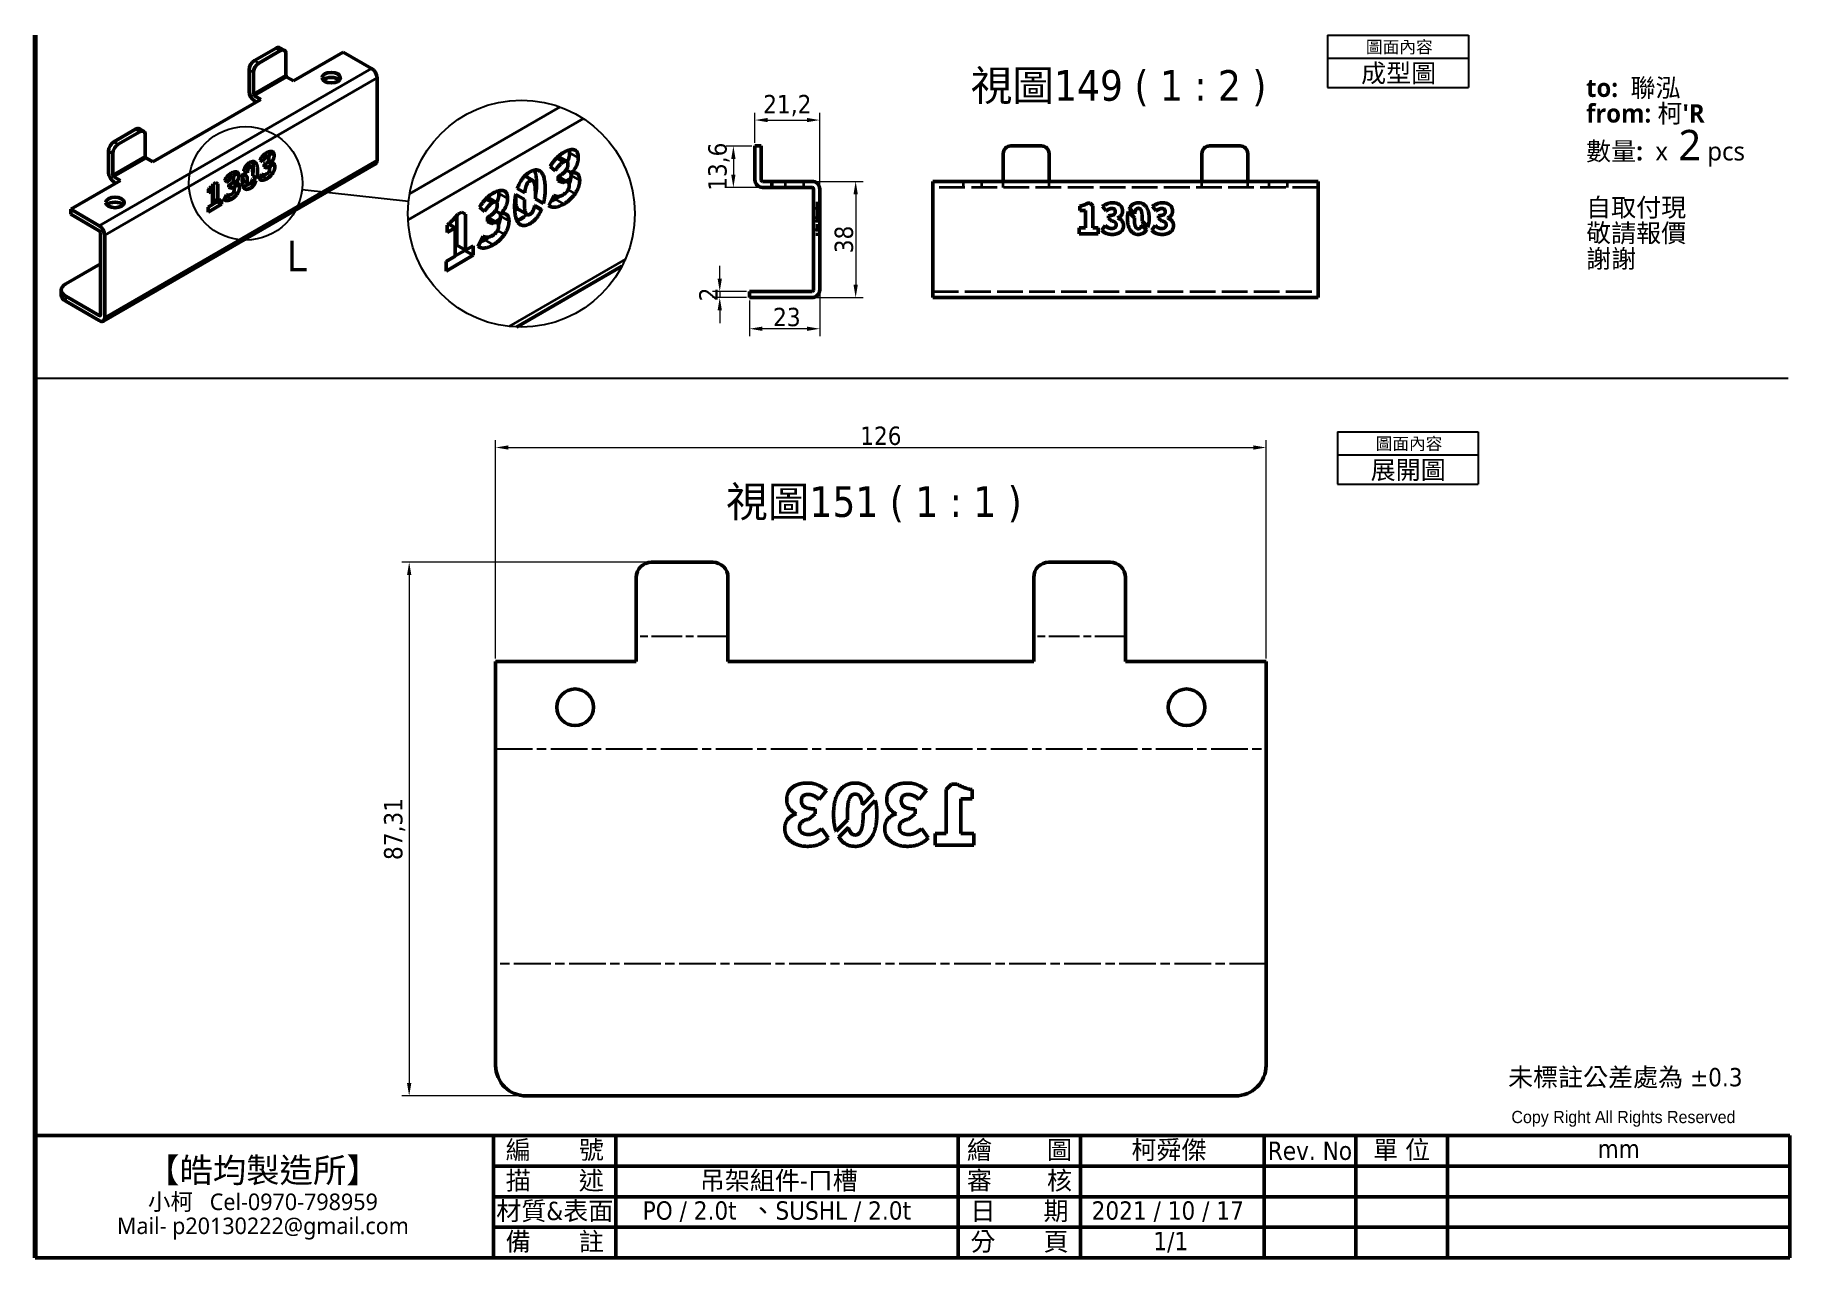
# Model space of a CAD drawing. Header units: millimetres. Extents: x 10 to 584, y 10 to 410.
import ezdxf
from ezdxf.enums import TextEntityAlignment as Align

# ---------------------------------------------------------------- set-up
doc = ezdxf.new("R2010")
doc.units = ezdxf.units.MM
doc.header["$LTSCALE"] = 2
doc.linetypes.add('CHAIN', pattern=[0.3543, 0.2362, -0.0295, 0.0591, -0.0295])
doc.linetypes.add('DASHED', pattern=[0.2068, 0.1655, -0.0413])
for name, color, linetype, lineweight in [('可見 (ISO)', 7, 'Continuous', 50), ('圖框 (ISO)', 7, 'Continuous', 70), ('折彎中心線 (ISO)', 7, 'CHAIN', 25), ('標註 (ISO)', 12, 'Continuous', 18), ('標題 (ISO)', 7, 'Continuous', 50), ('窄部可見 (ISO)', 7, 'Continuous', 35), ('符號 (ISO)', 7, 'Continuous', 25), ('草圖幾何圖形 (ISO)', 7, 'Continuous', 25), ('詳圖邊界 (ISO)', 7, 'Continuous', 25), ('隱藏 (ISO)', 7, 'DASHED', 35)]:
    doc.layers.add(name, color=color, linetype=linetype, lineweight=lineweight)
doc.styles.add('@2.0標示文字 (ISO)', font='tahoma_0.ttf')
doc.styles.add('@3.0標示文字 (ISO)', font='tahoma_0.ttf')
doc.styles.add('標示文字 (ISO)', font='tahoma_0.ttf')
doc.styles.add('註記文字 (ISO)', font='tahoma_0.ttf')
doc.dimstyles.new('預設 (ISO)', dxfattribs={"dimscale": 2, "dimtxt": 3, "dimasz": 2.1, "dimexe": 1.2, "dimexo": 0.5, "dimgap": 0.3, "dimtad": 1, "dimrnd": 1e-08, "dimtxsty": '@3.0標示文字 (ISO)', "dimcen": 0.09, "dimdle": 3, "dimclrd": 256, "dimclre": 256, "dimclrt": 256, "dimazin": 2, "dimtfac": 1, "dimtmove": 0, "dimatfit": 3, "dimfxl": 0, "dimtolj": 1, "dimtzin": 0, "dimlwd": -1, "dimlwe": -1, "dimarcsym": 0})

# ---------------------------------------------------------------- blocks, each defined once
blk = doc.blocks.new('圖框 預設圖框')
at = {"layer": '圖框 (ISO)', "flags": 128}
blk.add_lwpolyline([(5, 5), (5, 205)], dxfattribs=at)
blk = doc.blocks.new('標題欄框 KSJ-單位mm')
at = {"layer": '標題 (ISO)'}
for p, q in [((41.84, 139.37), (328.84, 139.37)), ((41.84, 130.09), (41.84, 139.37)), ((116.84, 139.37), (116.84, 119.37)), ((136.84, 139.37), (136.84, 119.37)), ((136.84, 139.37), (136.84, 119.37)), ((192.84, 139.37), (192.84, 119.37)), ((212.84, 139.37), (212.84, 119.37)), ((212.84, 139.37), (212.84, 119.37)), ((242.84, 139.37), (242.84, 119.37)), ((257.84, 139.37), (257.84, 119.37)), ((272.84, 139.37), (272.84, 119.37)), ((328.84, 133.09), (328.84, 139.37)), ((116.84, 134.37), (192.84, 134.37)), ((192.84, 134.37), (212.84, 134.37)), ((212.84, 134.37), (242.84, 134.37)), ((242.84, 134.37), (328.84, 134.37)), ((328.84, 133.09), (328.84, 119.37)), ((41.84, 119.37), (41.84, 130.09)), ((116.84, 129.37), (192.84, 129.37)), ((192.84, 129.37), (242.84, 129.37)), ((242.84, 129.37), (328.84, 129.37)), ((116.84, 124.37), (192.84, 124.37)), ((192.84, 124.37), (242.84, 124.37)), ((242.84, 124.37), (328.84, 124.37)), ((41.84, 119.37), (328.84, 119.37)), ((242.84, 119.37), (328.84, 119.37))]:
    blk.add_line(p, q, dxfattribs=at)
at = {"layer": '標題 (ISO)', "insert": (283.3, 143.41), "char_height": 2, "attachment_point": 1, "style": '註記文字 (ISO)'}
blk.add_mtext('\\f新細明體|b0|i0;\\H2.0000;Copy Right All Rights Reserved', dxfattribs=at)
at = {"layer": '標題 (ISO)', "char_height": 3, "attachment_point": 5, "style": '註記文字 (ISO)'}
for s, insert, width in [('編       號', (126.84, 136.87), 20), ('繪        圖        ', (202.84, 136.87), 20), ('Rev. No', (250.34, 136.87), 15), ('單 位 ', (265.34, 136.87), 15), ('mm', (300.84, 137.21), 56), ('描       述', (126.84, 131.87), 20), ('審        核', (202.84, 131.87), 20), ('材質&表面', (126.84, 126.87), 20), ('日       期', (202.84, 126.87), 20), ('備       註', (126.84, 121.87), 20), ('分       頁', (202.84, 121.87), 20)]:
    blk.add_mtext(s, dxfattribs=dict(at, insert=insert, width=width))
at = {"layer": '標題 (ISO)', "insert": (79.1, 129.03), "char_height": 3, "width": 74.2489, "attachment_point": 5, "line_spacing_factor": 0.871881, "style": '註記文字 (ISO)'}
blk.add_mtext('{\\fMicrosoft JhengHei|b1|i0|c136|p34;\\H1.33333x;【皓均製造所】\\P\\fMicrosoft JhengHei|b0|i0|c136|p34;\\H0.675x;小柯   \\fMicrosoft JhengHei|b0|i0|c0|p34;Cel-\\f@Microsoft JhengHei|b0|i0|c0|p34;0970-798959\\H1.40979x; \\H0.70932x;\\P\\fMicrosoft JhengHei|b0|i0|c0|p34;Mail- \\f@Microsoft JhengHei|b0|i0|c0|p34;p20130222@gmail.com\\H1.08693x; }', dxfattribs=at)
at = {"layer": '標題 (ISO)', "style": '註記文字 (ISO)'}
for tag, p in [('請輸入編號', (164.84, 136.87)), ('請輸入審核人員', (227.84, 131.87)), ('(變更序號)輸入1', (250.34, 131.87)), ('變更的日期1', (265.34, 131.87)), ('設計變更的內容1', (300.84, 131.87)), ('(變更序號)輸入2', (250.34, 126.87)), ('變更的日期2', (265.34, 126.87)), ('設計變更的內容2', (300.84, 126.87)), ('請輸入備註', (164.84, 121.87)), ('(變更序號)輸入3', (250.34, 121.87)), ('變更的日期3', (265.34, 121.87)), ('設計變更的內容3', (300.84, 121.87))]:
    blk.add_attdef(tag, text='', height=3, dxfattribs=at).set_placement(p, align=Align.MIDDLE_CENTER)
for tag, p in [('請輸入繪圖人員_001', (221.16, 135.53)), ('請輸入描述_001', (150.56, 130.53)), ('請輸入材質&表面處理_001', (141.21, 125.62)), ('請輸入日期_001', (214.64, 125.62)), ('請輸入分頁_001', (224.74, 120.62))]:
    blk.add_attdef(tag, p, '', height=3, dxfattribs=at)
blk = doc.blocks.new('表格1')
at = {"layer": '符號 (ISO)'}
for p, q in [((216.4, 205), (239.45, 205)), ((216.4, 205), (216.4, 201.22)), ((239.45, 205), (239.45, 201.22)), ((216.4, 201.22), (239.45, 201.22)), ((216.4, 201.22), (216.4, 196.44)), ((239.45, 201.22), (239.45, 196.44)), ((216.4, 196.44), (239.45, 196.44))]:
    blk.add_line(p, q, dxfattribs=at)
at = {"layer": '符號 (ISO)', "attachment_point": 7}
for s, insert, char_height, style in [('圖面內容', (222.66, 201.83), 2, '@2.0標示文字 (ISO)'), ('成型圖', (221.87, 196.92), 3, '@3.0標示文字 (ISO)')]:
    blk.add_mtext(s, dxfattribs=dict(at, insert=insert, char_height=char_height, style=style))
blk = doc.blocks.new('*D11')
at = {"layer": 'Defpoints', "color": 0}
for p in [(264.16, 362.15), (264.16, 324.15), (278.41, 324.15)]:
    blk.add_point(p, dxfattribs=at)
at = {"layer": '標註 (ISO)'}
for p, q in [((265.16, 362.15), (280.81, 362.15)), ((278.41, 357.95), (278.41, 328.35)), ((265.16, 324.15), (280.81, 324.15))]:
    blk.add_line(p, q, dxfattribs=at)
for points in [[(277.71, 357.95), (279.11, 357.95), (278.41, 362.15)], [(277.71, 328.35), (279.11, 328.35), (278.41, 324.15)]]:
    blk.add_solid(points, dxfattribs=at)
at = {"layer": '標註 (ISO)', "insert": (271.54, 343.15), "char_height": 6, "attachment_point": 2, "rotation": 90, "style": '@3.0標示文字 (ISO)'}
blk.add_mtext('\\A1;38', dxfattribs=at)
blk = doc.blocks.new('*D12')
at = {"layer": 'Defpoints', "color": 0}
for p in [(243.65, 324.15), (266.66, 326.65), (243.65, 313.94)]:
    blk.add_point(p, dxfattribs=at)
at = {"layer": '標註 (ISO)'}
for p, q in [((243.65, 323.15), (243.65, 311.54)), ((266.66, 325.65), (266.66, 311.54)), ((262.46, 313.94), (247.85, 313.94))]:
    blk.add_line(p, q, dxfattribs=at)
for points in [[(247.85, 314.64), (247.85, 313.24), (243.65, 313.94)], [(262.46, 314.64), (262.46, 313.24), (266.66, 313.94)]]:
    blk.add_solid(points, dxfattribs=at)
at = {"layer": '標註 (ISO)', "insert": (255.9, 320.79), "char_height": 6, "attachment_point": 2, "style": '@3.0標示文字 (ISO)'}
blk.add_mtext('\\A1;23', dxfattribs=at)
blk = doc.blocks.new('*D13')
at = {"layer": 'Defpoints', "color": 0}
for p in [(233.95, 324.15), (243.65, 326.15), (243.65, 324.15)]:
    blk.add_point(p, dxfattribs=at)
at = {"layer": '標註 (ISO)'}
for p, q in [((233.95, 330.35), (233.95, 334.55)), ((242.65, 326.15), (231.55, 326.15)), ((242.65, 324.15), (231.55, 324.15)), ((233.95, 326.15), (233.95, 324.15)), ((233.95, 319.95), (233.95, 315.75))]:
    blk.add_line(p, q, dxfattribs=at)
for points in [[(233.25, 330.35), (234.65, 330.35), (233.95, 326.15)], [(233.25, 319.95), (234.65, 319.95), (233.95, 324.15)]]:
    blk.add_solid(points, dxfattribs=at)
at = {"layer": '標註 (ISO)', "insert": (227.23, 325.15), "char_height": 6, "attachment_point": 2, "rotation": 90, "style": '@3.0標示文字 (ISO)'}
blk.add_mtext('\\A1;2', dxfattribs=at)
blk = doc.blocks.new('*D14')
at = {"layer": 'Defpoints', "color": 0}
for p in [(266.66, 382.21), (245.45, 373.72), (266.66, 359.65)]:
    blk.add_point(p, dxfattribs=at)
at = {"layer": '標註 (ISO)'}
for p, q in [((245.45, 374.72), (245.45, 384.61)), ((266.66, 360.65), (266.66, 384.61)), ((249.65, 382.21), (262.46, 382.21))]:
    blk.add_line(p, q, dxfattribs=at)
for points in [[(249.65, 382.91), (249.65, 381.51), (245.45, 382.21)], [(262.46, 382.91), (262.46, 381.51), (266.66, 382.21)]]:
    blk.add_solid(points, dxfattribs=at)
at = {"layer": '標註 (ISO)', "insert": (256.05, 390.43), "char_height": 6, "attachment_point": 2, "style": '@3.0標示文字 (ISO)'}
blk.add_mtext('\\A1;21,2', dxfattribs=at)
blk = doc.blocks.new('*D15')
at = {"layer": 'Defpoints', "color": 0}
for p in [(245.45, 373.72), (238.41, 360.15), (247.95, 360.15)]:
    blk.add_point(p, dxfattribs=at)
at = {"layer": '標註 (ISO)'}
for p, q in [((244.45, 373.72), (236.01, 373.72)), ((238.41, 369.52), (238.41, 364.35)), ((246.95, 360.15), (236.01, 360.15))]:
    blk.add_line(p, q, dxfattribs=at)
for points in [[(237.71, 369.52), (239.11, 369.52), (238.41, 373.72)], [(237.71, 364.35), (239.11, 364.35), (238.41, 360.15)]]:
    blk.add_solid(points, dxfattribs=at)
at = {"layer": '標註 (ISO)', "insert": (230.19, 366.94), "char_height": 6, "attachment_point": 2, "rotation": 90, "style": '@3.0標示文字 (ISO)'}
blk.add_mtext('\\A1;13,6', dxfattribs=at)
blk = doc.blocks.new('*D16')
at = {"layer": 'Defpoints', "color": 0}
for p in [(412.65, 275.09), (160.65, 205.11), (412.65, 205.11)]:
    blk.add_point(p, dxfattribs=at)
at = {"layer": '標註 (ISO)'}
for p, q in [((160.65, 206.11), (160.65, 277.49)), ((412.65, 206.11), (412.65, 277.49)), ((164.85, 275.09), (408.45, 275.09))]:
    blk.add_line(p, q, dxfattribs=at)
for points in [[(164.85, 275.79), (164.85, 274.39), (160.65, 275.09)], [(408.45, 275.79), (408.45, 274.39), (412.65, 275.09)]]:
    blk.add_solid(points, dxfattribs=at)
at = {"layer": '標註 (ISO)', "insert": (286.65, 281.94), "char_height": 6, "attachment_point": 2, "style": '@3.0標示文字 (ISO)'}
blk.add_mtext('\\A1;126', dxfattribs=at)
blk = doc.blocks.new('*D17')
at = {"layer": 'Defpoints', "color": 0}
for p in [(211.65, 237.59), (132.36, 62.98), (170.65, 62.98)]:
    blk.add_point(p, dxfattribs=at)
at = {"layer": '標註 (ISO)'}
for p, q in [((210.65, 237.59), (129.96, 237.59)), ((132.36, 233.39), (132.36, 67.18)), ((169.65, 62.98), (129.96, 62.98))]:
    blk.add_line(p, q, dxfattribs=at)
for points in [[(131.66, 233.39), (133.06, 233.39), (132.36, 237.59)], [(131.66, 67.18), (133.06, 67.18), (132.36, 62.98)]]:
    blk.add_solid(points, dxfattribs=at)
at = {"layer": '標註 (ISO)', "insert": (124.14, 150.28), "char_height": 6, "attachment_point": 2, "rotation": 90, "style": '@3.0標示文字 (ISO)'}
blk.add_mtext('\\A1;87,31', dxfattribs=at)
blk = doc.blocks.new('表格2')
at = {"layer": '符號 (ISO)'}
for p, q in [((218, 140.11), (241.04, 140.11)), ((218, 140.11), (218, 136.34)), ((241.04, 140.11), (241.04, 136.34)), ((218, 136.34), (241.04, 136.34)), ((218, 136.34), (218, 131.56)), ((241.04, 136.34), (241.04, 131.56)), ((218, 131.56), (241.04, 131.56))]:
    blk.add_line(p, q, dxfattribs=at)
at = {"layer": '符號 (ISO)', "attachment_point": 7}
for s, insert, char_height, style in [('圖面內容', (224.25, 136.95), 2, '@2.0標示文字 (ISO)'), ('展開圖', (223.43, 132.06), 3, '@3.0標示文字 (ISO)')]:
    blk.add_mtext(s, dxfattribs=dict(at, insert=insert, char_height=char_height, style=style))
blk = doc.blocks.new('2dDetail0')
at = {"layer": '詳圖邊界 (ISO)'}
blk.add_circle((39.44, 180.75), 9.28, dxfattribs=at)
at = {"layer": '詳圖邊界 (ISO)', "insert": (46.14, 166.35), "char_height": 5, "attachment_point": 7, "style": '標示文字 (ISO)'}
blk.add_mtext('L', dxfattribs=at)
blk = doc.blocks.new('2dTransSymbol1')
at = {"layer": '詳圖邊界 (ISO)'}
blk.add_line((48.67, 179.73), (66.08, 177.82), dxfattribs=at)
blk.add_circle((84.53, 175.8), 18.56, dxfattribs=at)

msp = doc.modelspace()

# ---------------------------------------------------------------- linework, layer by layer
at = {"layer": '可見 (ISO)'}
for p, q in [((88.825, 405.735), (81.754, 401.653)), ((90.239, 404.919), (83.168, 400.836)), ((90.075, 405.859), (91.489, 405.043)), ((92.007, 396.898), (92.007, 403.898)), ((110.745, 404.451), (94.481, 395.061)), ((120.089, 399.056), (110.745, 404.451)), ((79.986, 398.591), (79.986, 391.591)), ((81.4, 397.775), (81.4, 390.775)), ((94.481, 395.061), (92.36, 396.286)), ((121.857, 369.05), (121.857, 395.994)), ((83.875, 388.938), (48.52, 368.525)), ((81.754, 390.162), (83.875, 388.938)), ((81.754, 388.529), (82.461, 388.121)), ((42.863, 379.199), (35.792, 375.117)), ((44.113, 379.323), (45.527, 378.507)), ((44.277, 378.383), (37.206, 374.3)), ((46.045, 370.362), (46.045, 377.362)), ((245.447, 371.225), (245.447, 373.725)), ((245.447, 373.725), (247.447, 373.725)), ((247.447, 371.225), (247.447, 373.725)), ((339.168, 373.725), (329.168, 373.725)), ((404.168, 373.725), (394.168, 373.725)), ((32.244, 316.466), (121.339, 367.905)), ((34.024, 372.055), (34.024, 365.055)), ((35.438, 371.238), (35.438, 364.239)), ((48.52, 368.525), (46.398, 369.75)), ((79.432, 367.653), (80.75, 366.891)), ((84.435, 368.516), (83.579, 369.214)), ((84.918, 366.878), (84.918, 367.543)), ((84.92, 370.855), (86.319, 370.047)), ((85.09, 367.476), (86.504, 366.66)), ((86.215, 368.627), (87.066, 368.136)), ((181.138, 370.329), (183.935, 368.714)), ((245.447, 371.225), (245.447, 362.652)), ((247.447, 371.225), (247.447, 362.652)), ((326.668, 371.225), (326.668, 362.652)), ((341.668, 362.652), (341.668, 371.225)), ((391.668, 371.225), (391.668, 362.652)), ((406.668, 362.652), (406.668, 371.225)), ((37.913, 362.401), (21.649, 353.012)), ((35.792, 363.626), (37.913, 362.401)), ((35.792, 361.993), (36.499, 361.585)), ((68.514, 361.385), (69.136, 361.744)), ((69.136, 361.744), (69.754, 361.388)), ((72.877, 361.843), (72.021, 362.541)), ((73.362, 364.181), (74.76, 363.374)), ((74.657, 361.954), (75.507, 361.463)), ((77.796, 361.994), (78.279, 362.273)), ((77.95, 364.615), (79.371, 363.795)), ((79.433, 364.914), (78.219, 365.615)), ((78.416, 362.151), (79.83, 361.334)), ((81.059, 362.82), (82.171, 362.178)), ((82.494, 363.146), (81.173, 363.909)), ((83.393, 362.798), (84.171, 364.47)), ((84.918, 367.004), (85.691, 366.557)), ((85.691, 366.557), (84.918, 366.878)), ((86.19, 366.841), (86.972, 367.292)), ((170.161, 363.925), (172.798, 362.402)), ((180.168, 365.652), (178.456, 367.048)), ((181.133, 362.375), (181.133, 363.705)), ((181.133, 362.627), (182.679, 361.734)), ((182.679, 361.734), (181.133, 362.375)), ((181.477, 363.572), (184.305, 361.939)), ((183.678, 362.301), (185.242, 363.204)), ((183.728, 365.873), (185.429, 364.891)), ((247.947, 362.152), (250.947, 362.152)), ((250.947, 362.152), (264.161, 362.152)), ((250.947, 360.152), (250.947, 362.152)), ((303.668, 362.152), (429.668, 362.152)), ((303.668, 359.652), (303.668, 362.152)), ((326.668, 362.652), (326.668, 362.152)), ((341.668, 362.152), (341.668, 362.652)), ((391.668, 362.652), (391.668, 362.152)), ((406.668, 362.152), (406.668, 362.652)), ((429.668, 362.152), (429.668, 359.652)), ((66.766, 358.422), (66.766, 359.626)), ((68.068, 359.174), (66.766, 358.422)), ((66.981, 359.802), (68.068, 359.174)), ((68.068, 354.538), (68.068, 359.174)), ((68.068, 356.378), (68.34, 356.535)), ((68.34, 356.328), (68.34, 361.163)), ((68.34, 356.328), (69.754, 355.511)), ((69.754, 361.388), (69.754, 355.511)), ((69.754, 355.511), (71.025, 356.245)), ((71.025, 356.245), (71.025, 354.669)), ((71.834, 356.125), (72.612, 357.796)), ((73.359, 360.205), (73.359, 360.87)), ((73.359, 360.33), (74.132, 359.884)), ((74.132, 359.884), (73.359, 360.205)), ((73.531, 360.803), (74.945, 359.986)), ((74.632, 360.168), (75.414, 360.619)), ((158.021, 356.982), (160.818, 355.367)), ((167.197, 357.85), (170.039, 356.209)), ((170.163, 358.447), (167.735, 359.849)), ((176.285, 354.912), (173.644, 356.437)), ((178.083, 354.216), (179.639, 357.559)), ((247.947, 360.152), (250.947, 360.152)), ((250.947, 360.152), (264.161, 360.152)), ((264.661, 359.652), (264.661, 326.652)), ((266.661, 359.652), (266.661, 326.652)), ((303.668, 359.652), (303.668, 326.652)), ((429.668, 326.652), (429.668, 359.652)), ((21.649, 353.012), (30.994, 347.617)), ((21.649, 351.379), (21.649, 353.012)), ((21.649, 351.379), (30.994, 345.984)), ((71.025, 354.669), (66.568, 352.097)), ((66.568, 353.672), (68.068, 354.538)), ((66.568, 352.097), (66.568, 353.672)), ((68.068, 354.595), (69.611, 355.486)), ((69.611, 355.486), (69.611, 355.594)), ((69.611, 355.486), (71.025, 354.669)), ((147.977, 341.274), (147.977, 350.946)), ((148.325, 351.389), (149.57, 352.108)), ((149.57, 352.108), (150.805, 351.395)), ((150.805, 351.395), (150.805, 339.641)), ((157.051, 352.305), (155.339, 353.701)), ((158.016, 349.028), (158.016, 350.358)), ((158.36, 350.225), (161.188, 348.592)), ((160.611, 352.526), (162.312, 351.544)), ((166.889, 352.608), (167.856, 353.166)), ((168.129, 352.92), (170.958, 351.287)), ((173.416, 354.259), (175.64, 352.976)), ((351.757, 352.591), (351.757, 354.066)), ((353.599, 352.591), (351.757, 352.591)), ((353.599, 346.913), (353.599, 352.591)), ((354.23, 354.983), (355.11, 354.983)), ((355.11, 354.983), (355.983, 354.11)), ((355.983, 354.11), (355.983, 346.913)), ((360.4, 352.459), (359.189, 353.919)), ((361.082, 350.112), (361.082, 350.926)), ((367.574, 352.268), (369.584, 350.258)), ((369.672, 351.584), (367.954, 353.302)), ((376.746, 352.459), (375.536, 353.919)), ((377.429, 350.112), (377.429, 350.926)), ((31.347, 345.372), (31.347, 318.427)), ((32.761, 344.555), (32.761, 317.611)), ((144.829, 345.464), (144.829, 347.872)), ((147.433, 346.968), (144.829, 345.464)), ((145.26, 348.222), (147.433, 346.968)), ((147.433, 337.695), (147.433, 346.968)), ((158.016, 349.28), (159.562, 348.387)), ((159.562, 348.387), (158.016, 349.028)), ((160.561, 348.954), (162.125, 349.857)), ((351.479, 344.983), (351.479, 346.913)), ((351.479, 346.913), (353.599, 346.913)), ((357.781, 344.983), (351.479, 344.983)), ((355.983, 346.913), (357.781, 346.913)), ((357.781, 346.913), (357.781, 344.983)), ((358.925, 346.194), (360.026, 347.69)), ((362.176, 349.172), (361.082, 350.112)), ((371.972, 347.87), (373.544, 346.298)), ((374.001, 347.255), (372.133, 349.123)), ((375.272, 346.194), (376.372, 347.69)), ((378.522, 349.172), (377.429, 350.112)), ((147.433, 341.375), (147.977, 341.689)), ((147.433, 337.81), (150.519, 339.591)), ((147.977, 341.274), (150.805, 339.641)), ((150.519, 339.591), (150.519, 339.807)), ((150.519, 339.591), (153.347, 337.958)), ((150.805, 339.641), (153.347, 341.109)), ((153.347, 341.109), (153.347, 337.958)), ((154.966, 340.869), (156.522, 344.212)), ((20.023, 328.639), (31.347, 335.177)), ((153.347, 337.958), (144.434, 332.812)), ((144.434, 335.963), (147.433, 337.695)), ((144.434, 332.812), (144.434, 335.963)), ((167.502, 314.505), (201.973, 334.406)), ((18.559, 326.598), (18.559, 324.965)), ((30.994, 318.223), (20.023, 324.557)), ((30.994, 316.59), (20.023, 322.924)), ((243.647, 326.152), (248.647, 326.152)), ((243.647, 326.152), (243.647, 324.152)), ((248.647, 324.152), (243.647, 324.152)), ((264.161, 326.152), (248.647, 326.152)), ((264.161, 324.152), (248.647, 324.152)), ((303.668, 324.152), (303.668, 326.652)), ((429.668, 324.152), (303.668, 324.152)), ((429.668, 326.652), (429.668, 324.152)), ((211.649, 237.59), (231.649, 237.59)), ((341.649, 237.59), (361.649, 237.59)), ((206.649, 205.108), (206.649, 232.59)), ((236.649, 232.59), (236.649, 205.108)), ((336.649, 205.108), (336.649, 232.59)), ((366.649, 232.59), (366.649, 205.108)), ((160.649, 72.979), (160.649, 205.108)), ((160.649, 205.108), (206.649, 205.108)), ((236.649, 205.108), (336.649, 205.108)), ((366.649, 205.108), (412.649, 205.108)), ((412.649, 205.108), (412.649, 72.979)), ((268.914, 162.879), (266.493, 159.958)), ((284.077, 161.643), (280.642, 158.209)), ((301.607, 162.879), (299.186, 159.958)), ((308.019, 163.26), (309.765, 165.006)), ((308.019, 148.865), (308.019, 163.26)), ((309.765, 165.006), (311.526, 165.006)), ((316.471, 163.172), (316.471, 160.223)), ((265.128, 155.263), (262.942, 153.385)), ((265.128, 156.892), (265.128, 155.263)), ((280.818, 155.556), (284.838, 159.576)), ((297.821, 155.263), (295.635, 153.385)), ((297.821, 156.892), (297.821, 155.263)), ((316.471, 160.223), (312.788, 160.223)), ((312.788, 160.223), (312.788, 148.865)), ((267.241, 150.421), (269.442, 147.427)), ((275.72, 153.286), (271.984, 149.551)), ((272.898, 147.636), (276.042, 150.78)), ((299.934, 150.421), (302.135, 147.427)), ((304.424, 145.006), (304.424, 148.865)), ((304.424, 148.865), (308.019, 148.865)), ((317.029, 145.006), (304.424, 145.006)), ((312.788, 148.865), (317.029, 148.865)), ((317.029, 148.865), (317.029, 145.006)), ((402.649, 62.979), (170.649, 62.979))]:
    msp.add_line(p, q, dxfattribs=at)
for centre in [(186.649, 190.108), (386.649, 190.108)]:
    msp.add_circle(centre, 6, dxfattribs=at)
for centre, radius, start, end in [((329.168, 371.225), 2.5, 90, 180), ((339.168, 371.225), 2.5, 0, 90), ((394.168, 371.225), 2.5, 90, 180), ((404.168, 371.225), 2.5, 0, 90), ((247.947, 362.652), 2.5, 180, 270), ((247.947, 362.652), 0.5, 180, 270), ((264.161, 359.652), 2.5, 0, 90), ((264.161, 359.652), 0.5, 0, 90), ((264.161, 326.652), 0.5, 270, 0), ((264.161, 326.652), 2.5, 270, 0), ((211.649, 232.59), 5, 90, 180), ((231.649, 232.59), 5, 0, 90), ((341.649, 232.59), 5, 90, 180), ((361.649, 232.59), 5, 0, 90), ((170.649, 72.979), 10, 180, 270), ((402.649, 72.979), 10, 270, 0)]:
    msp.add_arc(centre, radius, start, end, dxfattribs=at)
for centre, major_axis, start_param, end_param in [((88.825, 403.694), (1.25, 2.165), 0, 0.7853982), ((90.239, 402.878), (1.25, 2.165), 5.4977871, 7.0685835), ((81.754, 399.612), (-1.25, -2.165), 3.9269908, 5.4977871), ((83.168, 398.795), (-1.25, -2.165), 3.9269908, 5.4977871), ((92.36, 396.694), (-0.25, 0.433), 0.7853982, 2.3561945), ((106.856, 394.449), (3, 0), 0.4908827, 2.65071), ((120.089, 397.015), (-1.25, 2.165), 3.9269908, 5.4977871), ((81.754, 390.571), (1.25, -2.165), 3.9269908, 5.4977871), ((81.754, 390.571), (0.25, -0.433), 3.9269908, 5.4977871), ((42.863, 377.158), (1.25, 2.165), 0, 0.7853982), ((44.277, 376.341), (1.25, 2.165), 5.4977871, 7.0685835), ((35.792, 373.075), (-1.25, -2.165), 3.9269908, 5.4977871), ((37.206, 372.259), (-1.25, -2.165), 3.9269908, 5.4977871), ((46.398, 370.158), (-0.25, 0.433), 0.7853982, 2.3561945), ((120.089, 370.071), (1.25, -2.165), 0, 0.7853982), ((35.792, 364.034), (1.25, -2.165), 3.9269908, 5.4977871), ((35.792, 364.034), (0.25, -0.433), 3.9269908, 5.4977871), ((36.145, 353.624), (3, 0), 0.4908827, 2.65071), ((30.994, 345.576), (1.25, -2.165), 0.7853982, 2.3561945), ((30.994, 345.576), (0.25, -0.433), 0.7853982, 2.3561945), ((23.559, 326.598), (-5, 0), 5.4977871, 7.0685835), ((23.559, 324.965), (-5, 0), 0, 0.7853982), ((30.994, 318.631), (0.25, -0.433), 5.4977871, 7.0685835), ((30.994, 318.631), (1.25, -2.165), 5.4977871, 7.0685835)]:
    msp.add_ellipse(centre, major_axis=major_axis, ratio=0.5773503, start_param=start_param, end_param=end_param, dxfattribs=at)
for centre in [(106.856, 396.082), (36.145, 355.257)]:
    msp.add_ellipse(centre, major_axis=(-3, 0), ratio=0.5773503, dxfattribs=at)
for points, knots in [([(78.219, 365.615), (78.324, 365.916), (79.133, 367.654), (81.426, 368.978), (82.775, 367.612), (82.775, 364.24), (82.494, 363.146)], [3.8086211, 3.8086211, 3.8086211, 4, 5, 6, 7, 7.6458783, 7.6458783, 7.6458783]), ([(81.183, 364.418), (81.361, 365.326), (81.361, 367.846), (81.016, 368.612)], [-7.5144109, -7.5144109, -7.5144109, -7, -6.2843022, -6.2843022, -6.2843022]), ([(84.918, 367.531), (84.924, 367.531), (85.021, 367.516), (85.09, 367.476)], [-1.01647554, -1.01647554, -1.01647554, -1, -0.76106195, -0.76106195, -0.76106195]), ([(82.101, 362.017), (81.426, 360.519), (79.133, 359.195), (77.774, 360.627), (77.774, 363.725), (77.95, 364.615)], [0, 0, 0, 1, 2, 3, 3.5080175, 3.5080175, 3.5080175]), ([(78.196, 362.402), (77.953, 362.866), (77.953, 364.402), (77.957, 364.611)], [-10, -10, -10, -9, -8.8262168, -8.8262168, -8.8262168]), ([(79.371, 363.795), (79.367, 363.586), (79.367, 362.05), (79.611, 361.585)], [8.8262168, 8.8262168, 8.8262168, 9, 10, 10, 10]), ([(81.173, 363.909), (81.183, 364.147), (81.183, 365.716), (80.923, 366.806), (80.555, 366.989), (80.005, 366.671), (79.626, 366.057), (79.459, 365.163), (79.433, 364.914)], [2.8012308, 2.8012308, 2.8012308, 3, 4, 5, 6, 7, 8, 8.2864986, 8.2864986, 8.2864986]), ([(79.611, 361.585), (79.855, 361.127), (80.705, 361.618), (81.011, 362.566), (81.059, 362.82)], [0, 0, 0, 1, 2, 2.2816208, 2.2816208, 2.2816208]), ([(167.735, 359.849), (167.945, 360.451), (169.564, 363.927), (174.15, 366.574), (176.848, 363.843), (176.848, 357.099), (176.285, 354.912)], [3.8086211, 3.8086211, 3.8086211, 4, 5, 6, 7, 7.6458783, 7.6458783, 7.6458783]), ([(173.644, 356.437), (173.663, 356.913), (173.663, 360.051), (173.144, 362.231), (172.407, 362.597), (171.307, 361.962), (170.55, 360.734), (170.216, 358.946), (170.163, 358.447)], [2.8012308, 2.8012308, 2.8012308, 3, 4, 5, 6, 7, 8, 8.2864986, 8.2864986, 8.2864986]), ([(173.663, 357.454), (174.02, 359.271), (174.02, 364.311), (173.329, 365.844)], [-7.5144109, -7.5144109, -7.5144109, -7, -6.2843022, -6.2843022, -6.2843022]), ([(181.133, 363.682), (181.146, 363.681), (181.339, 363.651), (181.477, 363.572)], [-1.01647554, -1.01647554, -1.01647554, -1, -0.76106195, -0.76106195, -0.76106195]), ([(73.359, 360.858), (73.366, 360.857), (73.462, 360.843), (73.531, 360.803)], [-1.01647554, -1.01647554, -1.01647554, -1, -0.76106195, -0.76106195, -0.76106195]), ([(78.142, 360.383), (78.477, 360.449), (79.349, 360.953), (79.749, 361.381)], [-1.33904367, -1.33904367, -1.33904367, -1, -0.57813677, -0.57813677, -0.57813677]), ([(175.499, 352.653), (174.15, 349.657), (169.564, 347.01), (166.846, 349.873), (166.846, 356.07), (167.197, 357.85)], [0, 0, 0, 1, 2, 3, 3.5080175, 3.5080175, 3.5080175]), ([(167.69, 353.423), (167.203, 354.352), (167.203, 357.424), (167.211, 357.842)], [-10, -10, -10, -9, -8.8262168, -8.8262168, -8.8262168]), ([(170.039, 356.209), (170.031, 355.791), (170.031, 352.719), (170.519, 351.79)], [8.8262168, 8.8262168, 8.8262168, 9, 10, 10, 10]), ([(158.016, 350.336), (158.029, 350.334), (158.222, 350.305), (158.36, 350.225)], [-1.01647554, -1.01647554, -1.01647554, -1, -0.76106195, -0.76106195, -0.76106195]), ([(167.581, 349.386), (168.252, 349.518), (169.996, 350.525), (170.796, 351.381)], [-1.33904367, -1.33904367, -1.33904367, -1, -0.57813677, -0.57813677, -0.57813677]), ([(170.519, 351.79), (171.007, 350.873), (172.708, 351.856), (173.32, 353.752), (173.416, 354.259)], [0, 0, 0, 1, 2, 2.2816208, 2.2816208, 2.2816208]), ([(373.445, 346.15), (372.491, 344.792), (369.248, 344.792), (367.326, 347.507), (367.326, 351.302), (367.574, 352.268)], [0, 0, 0, 1, 2, 3, 3.5080175, 3.5080175, 3.5080175]), ([(367.954, 353.302), (368.103, 353.596), (369.248, 355.152), (372.491, 355.152), (374.399, 352.525), (374.399, 348.396), (374.001, 347.255)], [3.8086211, 3.8086211, 3.8086211, 4, 5, 6, 7, 7.6458783, 7.6458783, 7.6458783]), ([(369.584, 350.258), (369.578, 350.005), (369.578, 348.123), (369.923, 347.382)], [8.8262168, 8.8262168, 8.8262168, 9, 10, 10, 10]), ([(372.133, 349.123), (372.146, 349.408), (372.146, 351.329), (371.779, 352.848), (371.258, 353.332), (370.481, 353.332), (369.945, 352.848), (369.709, 351.871), (369.672, 351.584)], [2.8012308, 2.8012308, 2.8012308, 3, 4, 5, 6, 7, 8, 8.2864986, 8.2864986, 8.2864986]), ([(369.923, 347.382), (370.268, 346.649), (371.471, 346.649), (371.904, 347.594), (371.972, 347.87)], [0, 0, 0, 1, 2, 2.2816208, 2.2816208, 2.2816208]), ([(271.984, 149.551), (271.189, 151.831), (271.189, 160.091), (275.004, 165.344), (281.489, 165.344), (283.78, 162.232), (284.077, 161.643)], [-7.6458783, -7.6458783, -7.6458783, -7, -6, -5, -4, -3.8086211, -3.8086211, -3.8086211]), ([(280.642, 158.209), (280.567, 158.782), (280.095, 160.736), (279.024, 161.705), (277.469, 161.705), (276.427, 160.736), (275.693, 157.699), (275.693, 153.855), (275.72, 153.286)], [-8.2864986, -8.2864986, -8.2864986, -8, -7, -6, -5, -4, -3, -2.8012308, -2.8012308, -2.8012308]), ([(284.838, 159.576), (285.334, 157.644), (285.334, 150.054), (281.489, 144.625), (275.004, 144.625), (273.096, 147.339)], [-3.5080175, -3.5080175, -3.5080175, -3, -2, -1, 0, 0, 0]), ([(280.139, 149.804), (280.829, 151.286), (280.829, 155.05), (280.818, 155.556)], [-10, -10, -10, -9, -8.8262168, -8.8262168, -8.8262168]), ([(276.042, 150.78), (276.178, 150.227), (277.043, 148.337), (279.45, 148.337), (280.139, 149.804)], [-2.2816208, -2.2816208, -2.2816208, -2, -1, 0, 0, 0])]:
    msp.add_open_spline(points, degree=2, knots=knots, dxfattribs=at)
for points in [[(83.579, 369.214), (84.617, 370.82), (86.894, 372.135), (87.538, 371.919)], [(85.696, 369.921), (85.099, 369.577), (84.435, 368.516)], [(84.918, 367.543), (85.784, 368.043), (86.505, 369.011), (86.505, 369.526)], [(86.505, 369.526), (86.505, 370.388), (85.696, 369.921)], [(86.393, 369.983), (86.777, 370.712), (86.777, 371.453)], [(86.701, 366.365), (87.005, 367.056), (87.005, 367.751)], [(86.777, 371.453), (86.777, 371.705), (86.742, 371.909)], [(87.005, 367.751), (87.005, 367.997), (86.967, 368.193)], [(88.191, 370.637), (88.191, 369.367), (87.066, 368.136)], [(87.066, 368.136), (87.683, 368.277), (88.42, 367.69), (88.42, 366.935)], [(87.538, 371.919), (88.191, 371.715), (88.191, 370.637)], [(178.456, 367.048), (180.532, 370.259), (185.086, 372.888), (186.373, 372.457)], [(182.69, 368.461), (181.496, 367.773), (180.168, 365.652)], [(181.133, 363.705), (182.866, 364.705), (184.308, 366.64), (184.308, 367.671)], [(184.308, 367.671), (184.308, 369.396), (182.69, 368.461)], [(184.084, 368.586), (184.852, 370.043), (184.852, 371.526)], [(184.852, 371.526), (184.852, 372.029), (184.781, 372.437)], [(187.68, 369.893), (187.68, 367.353), (185.429, 364.891)], [(186.373, 372.457), (187.68, 372.05), (187.68, 369.893)], [(72.021, 362.541), (73.058, 364.146), (75.336, 365.461), (75.979, 365.246)], [(74.137, 363.248), (73.541, 362.903), (72.877, 361.843)], [(73.359, 360.87), (74.226, 361.37), (74.947, 362.337), (74.947, 362.852)], [(74.947, 362.852), (74.947, 363.715), (74.137, 363.248)], [(74.835, 363.31), (75.219, 364.038), (75.219, 364.78)], [(75.219, 364.78), (75.219, 365.032), (75.183, 365.236)], [(76.633, 363.964), (76.633, 362.694), (75.507, 361.463)], [(75.979, 365.246), (76.633, 365.042), (76.633, 363.964)], [(78.416, 362.151), (78.292, 362.222), (78.196, 362.402)], [(82.171, 362.178), (82.137, 362.097), (82.101, 362.017)], [(85.81, 363.05), (84.238, 362.142), (83.393, 362.798)], [(83.739, 363.543), (84.05, 363.667), (84.396, 363.867)], [(84.171, 364.47), (84.902, 364.107), (85.639, 364.533)], [(84.396, 363.867), (84.751, 364.071), (85.069, 364.321)], [(85.639, 364.533), (86.142, 364.823), (86.428, 365.228)], [(86.723, 366.141), (86.723, 366.656), (85.966, 366.77), (85.691, 366.557)], [(87.662, 364.754), (86.91, 363.685), (85.81, 363.05)], [(86.428, 365.228), (86.723, 365.638), (86.723, 366.141)], [(88.42, 366.935), (88.42, 365.839), (87.662, 364.754)], [(184.744, 360.901), (184.744, 361.932), (183.229, 362.159), (182.679, 361.734)], [(184.699, 361.35), (185.308, 362.731), (185.308, 364.122)], [(185.308, 364.122), (185.308, 364.612), (185.231, 365.005)], [(185.429, 364.891), (186.664, 365.173), (188.137, 363.999), (188.137, 362.489)], [(188.137, 362.489), (188.137, 360.296), (186.622, 358.128)], [(66.766, 359.626), (67.798, 360.444), (68.514, 361.385)], [(74.252, 356.377), (72.68, 355.469), (71.834, 356.125)], [(72.181, 356.869), (72.491, 356.993), (72.837, 357.193)], [(72.612, 357.796), (73.344, 357.434), (74.08, 357.859)], [(72.837, 357.193), (73.192, 357.398), (73.511, 357.648)], [(74.08, 357.859), (74.584, 358.15), (74.869, 358.554)], [(75.165, 359.468), (75.165, 359.983), (74.407, 360.097), (74.132, 359.884)], [(76.104, 358.081), (75.351, 357.012), (74.252, 356.377)], [(74.869, 358.554), (75.165, 358.965), (75.165, 359.468)], [(75.142, 359.692), (75.447, 360.383), (75.447, 361.078)], [(75.447, 361.078), (75.447, 361.323), (75.408, 361.52)], [(75.507, 361.463), (76.124, 361.603), (76.861, 361.016), (76.861, 360.261)], [(76.861, 360.261), (76.861, 359.165), (76.104, 358.081)], [(155.339, 353.701), (157.414, 356.912), (161.969, 359.542), (163.256, 359.11)], [(160.967, 355.24), (161.735, 356.696), (161.735, 358.179)], [(161.735, 358.179), (161.735, 358.682), (161.664, 359.09)], [(164.563, 356.546), (164.563, 354.006), (162.312, 351.544)], [(163.256, 359.11), (164.563, 358.703), (164.563, 356.546)], [(178.776, 355.705), (179.398, 355.953), (180.089, 356.352)], [(179.639, 357.559), (181.102, 356.834), (182.576, 357.685)], [(180.089, 356.352), (180.799, 356.762), (181.436, 357.262)], [(182.576, 357.685), (183.582, 358.266), (184.153, 359.074)], [(186.622, 358.128), (185.118, 355.989), (182.918, 354.719)], [(184.153, 359.074), (184.744, 359.895), (184.744, 360.901)], [(144.829, 347.872), (146.893, 349.508), (148.325, 351.389)], [(159.573, 355.115), (158.379, 354.426), (157.051, 352.305)], [(158.016, 350.358), (159.749, 351.359), (161.191, 353.294), (161.191, 354.324)], [(161.191, 354.324), (161.191, 356.049), (159.573, 355.115)], [(161.582, 348.003), (162.191, 349.384), (162.191, 350.775)], [(162.191, 350.775), (162.191, 351.266), (162.114, 351.659)], [(162.312, 351.544), (163.546, 351.826), (165.02, 350.652), (165.02, 349.142)], [(168.129, 352.92), (167.882, 353.063), (167.69, 353.423)], [(175.64, 352.976), (175.571, 352.813), (175.499, 352.653)], [(182.918, 354.719), (179.774, 352.904), (178.083, 354.216)], [(351.757, 354.066), (353.217, 354.338), (354.23, 354.983)], [(359.189, 353.919), (360.657, 355.152), (363.878, 355.152), (364.787, 354.433)], [(362.183, 353.288), (361.339, 353.288), (360.4, 352.459)], [(361.082, 350.926), (362.308, 350.926), (363.327, 351.601), (363.327, 352.232)], [(363.327, 352.232), (363.327, 353.288), (362.183, 353.288)], [(365.712, 352.401), (365.712, 350.845), (364.12, 350.134)], [(364.787, 354.433), (365.712, 353.721), (365.712, 352.401)], [(375.536, 353.919), (377.003, 355.152), (380.224, 355.152), (381.134, 354.433)], [(378.529, 353.288), (377.685, 353.288), (376.746, 352.459)], [(377.429, 350.926), (378.654, 350.926), (379.674, 351.601), (379.674, 352.232)], [(379.674, 352.232), (379.674, 353.288), (378.529, 353.288)], [(382.058, 352.401), (382.058, 350.845), (380.466, 350.134)], [(381.134, 354.433), (382.058, 353.721), (382.058, 352.401)], [(159.458, 344.338), (160.465, 344.919), (161.035, 345.728)], [(161.627, 347.555), (161.627, 348.585), (160.112, 348.813), (159.562, 348.387)], [(163.505, 344.781), (162, 342.643), (159.801, 341.373)], [(161.035, 345.728), (161.627, 346.548), (161.627, 347.555)], [(165.02, 349.142), (165.02, 346.95), (163.505, 344.781)], [(362.344, 344.792), (360.121, 344.792), (358.925, 346.194)], [(360.026, 347.69), (361.06, 346.729), (362.102, 346.729)], [(362.102, 346.729), (362.814, 346.729), (363.217, 347.023)], [(363.636, 347.933), (363.636, 348.563), (362.564, 349.238), (362.176, 349.172)], [(364.964, 345.57), (363.9, 344.792), (362.344, 344.792)], [(363.217, 347.023), (363.636, 347.316), (363.636, 347.933)], [(364.12, 350.134), (364.993, 349.869), (366.035, 348.63), (366.035, 347.705)], [(366.035, 347.705), (366.035, 346.362), (364.964, 345.57)], [(373.544, 346.298), (373.496, 346.222), (373.445, 346.15)], [(378.691, 344.792), (376.468, 344.792), (375.272, 346.194)], [(376.372, 347.69), (377.407, 346.729), (378.448, 346.729)], [(378.448, 346.729), (379.16, 346.729), (379.564, 347.023)], [(379.982, 347.933), (379.982, 348.563), (378.911, 349.238), (378.522, 349.172)], [(381.31, 345.57), (380.246, 344.792), (378.691, 344.792)], [(379.564, 347.023), (379.982, 347.316), (379.982, 347.933)], [(380.466, 350.134), (381.339, 349.869), (382.381, 348.63), (382.381, 347.705)], [(382.381, 347.705), (382.381, 346.362), (381.31, 345.57)], [(159.801, 341.373), (156.657, 339.558), (154.966, 340.869)], [(155.659, 342.358), (156.28, 342.606), (156.972, 343.006)], [(156.522, 344.212), (157.985, 343.487), (159.458, 344.338)], [(156.972, 343.006), (157.682, 343.415), (158.319, 343.915)], [(255.869, 159.841), (255.869, 162.482), (257.718, 163.906)], [(257.718, 163.906), (259.538, 165.344), (265.98, 165.344), (268.914, 162.879)], [(262.927, 161.617), (260.638, 161.617), (260.638, 159.504)], [(266.493, 159.958), (264.615, 161.617), (262.927, 161.617)], [(288.562, 159.841), (288.562, 162.482), (290.411, 163.906)], [(290.411, 163.906), (292.23, 165.344), (298.672, 165.344), (301.607, 162.879)], [(295.62, 161.617), (293.331, 161.617), (293.331, 159.504)], [(299.186, 159.958), (297.307, 161.617), (295.62, 161.617)], [(311.526, 165.006), (313.551, 163.715), (316.471, 163.172)], [(255.224, 150.45), (255.224, 152.299), (257.307, 154.779), (259.054, 155.307)], [(259.054, 155.307), (255.869, 156.73), (255.869, 159.841)], [(260.638, 159.504), (260.638, 158.242), (262.678, 156.892), (265.128, 156.892)], [(287.916, 150.45), (287.916, 152.299), (290, 154.779), (291.746, 155.307)], [(291.746, 155.307), (288.562, 156.73), (288.562, 159.841)], [(293.331, 159.504), (293.331, 158.242), (295.371, 156.892), (297.821, 156.892)], [(257.366, 146.18), (255.224, 147.765), (255.224, 150.45)], [(262.942, 153.385), (262.164, 153.517), (260.022, 152.167), (260.022, 150.905)], [(260.022, 150.905), (260.022, 149.672), (260.858, 149.085)], [(263.089, 148.498), (265.172, 148.498), (267.241, 150.421)], [(290.059, 146.18), (287.916, 147.765), (287.916, 150.45)], [(295.635, 153.385), (294.857, 153.517), (292.715, 152.167), (292.715, 150.905)], [(292.715, 150.905), (292.715, 149.672), (293.551, 149.085)], [(295.781, 148.498), (297.865, 148.498), (299.934, 150.421)], [(262.605, 144.625), (259.494, 144.625), (257.366, 146.18)], [(260.858, 149.085), (261.666, 148.498), (263.089, 148.498)], [(269.442, 147.427), (267.051, 144.625), (262.605, 144.625)], [(273.096, 147.339), (272.994, 147.484), (272.898, 147.636)], [(295.297, 144.625), (292.186, 144.625), (290.059, 146.18)], [(293.551, 149.085), (294.358, 148.498), (295.781, 148.498)], [(302.135, 147.427), (299.743, 144.625), (295.297, 144.625)]]:
    msp.add_open_spline(points, degree=2, dxfattribs=at)
at = {"layer": '折彎中心線 (ISO)', "ltscale": 21.168501}
for p, q in [((236.649, 213.276), (206.649, 213.276)), ((366.649, 213.276), (336.649, 213.276))]:
    msp.add_line(p, q, dxfattribs=at)
at = {"layer": '折彎中心線 (ISO)', "ltscale": 25.402201}
for p, q in [((160.649, 176.511), (412.649, 176.511)), ((412.649, 106.176), (160.649, 106.176))]:
    msp.add_line(p, q, dxfattribs=at)
at = {"layer": '窄部可見 (ISO)'}
for p, q in [((88.825, 405.735), (90.239, 404.919)), ((30.994, 347.617), (120.089, 399.056)), ((79.986, 398.591), (81.4, 397.775)), ((81.4, 390.775), (92.007, 396.898)), ((81.754, 401.653), (83.168, 400.836)), ((81.754, 390.162), (92.36, 396.286)), ((32.761, 344.555), (121.857, 395.994)), ((132.501, 358.041), (181.769, 386.487)), ((42.863, 379.199), (44.277, 378.383)), ((131.992, 349.583), (189.349, 382.698)), ((35.792, 375.117), (37.206, 374.3)), ((121.857, 369.05), (32.761, 317.611)), ((34.024, 372.055), (35.438, 371.238)), ((35.438, 364.239), (46.045, 370.362)), ((35.792, 363.626), (46.398, 369.75)), ((84.61, 370.548), (85.696, 369.921)), ((86.777, 371.453), (88.191, 370.637)), ((87.005, 367.751), (88.42, 366.935)), ((180.517, 369.716), (182.69, 368.461)), ((184.852, 371.526), (187.68, 369.893)), ((73.051, 363.875), (74.137, 363.248)), ((75.219, 364.78), (76.633, 363.964)), ((78.196, 362.402), (79.611, 361.585)), ((81.021, 362.64), (82.101, 362.017)), ((84.396, 363.867), (85.81, 363.05)), ((86.538, 365.403), (87.662, 364.754)), ((185.308, 364.122), (188.137, 362.489)), ((72.837, 357.193), (74.252, 356.377)), ((74.98, 358.73), (76.104, 358.081)), ((75.447, 361.078), (76.861, 360.261)), ((157.399, 356.369), (159.573, 355.115)), ((161.735, 358.179), (164.563, 356.546)), ((180.089, 356.352), (182.918, 354.719)), ((184.374, 359.426), (186.622, 358.128)), ((162.191, 350.775), (165.02, 349.142)), ((167.69, 353.423), (170.519, 351.79)), ((173.34, 353.899), (175.499, 352.653)), ((161.257, 346.079), (163.505, 344.781)), ((156.972, 343.006), (159.801, 341.373)), ((203.092, 336.743), (164.918, 314.704)), ((20.023, 322.924), (20.023, 324.557)), ((30.994, 318.223), (31.347, 318.427))]:
    msp.add_line(p, q, dxfattribs=at)
at = {"layer": '草圖幾何圖形 (ISO)'}
msp.add_line((10.166, 297.782), (583.436, 297.782), dxfattribs=at)
at = {"layer": '隱藏 (ISO)', "ltscale": 1.903676}
for p, q in [((255.447, 360.152), (255.447, 362.152)), ((261.447, 360.152), (261.447, 362.152)), ((313.668, 360.152), (313.668, 362.152)), ((319.668, 360.152), (319.668, 362.152)), ((326.668, 360.152), (326.668, 362.152)), ((341.668, 360.152), (341.668, 362.152)), ((391.668, 360.152), (391.668, 362.152)), ((406.668, 360.152), (406.668, 362.152)), ((413.668, 360.152), (413.668, 362.152)), ((419.668, 360.152), (419.668, 362.152)), ((264.661, 355.152), (266.661, 355.152)), ((264.661, 354.983), (266.661, 354.983)), ((264.661, 354.11), (266.661, 354.11)), ((264.661, 354.066), (266.661, 354.066)), ((264.661, 353.919), (266.661, 353.919)), ((264.661, 353.332), (266.661, 353.332)), ((266.661, 353.302), (264.661, 353.302)), ((264.661, 353.288), (266.661, 353.288)), ((264.661, 352.591), (266.661, 352.591)), ((264.661, 352.459), (266.661, 352.459)), ((264.661, 352.268), (266.661, 352.268)), ((264.661, 351.584), (266.661, 351.584)), ((264.661, 350.926), (266.661, 350.926)), ((266.661, 350.258), (264.661, 350.258)), ((264.661, 350.134), (266.661, 350.134)), ((264.661, 350.112), (266.661, 350.112)), ((264.661, 349.183), (266.661, 349.183)), ((264.661, 349.172), (266.661, 349.172)), ((266.661, 349.123), (264.661, 349.123)), ((264.661, 347.87), (266.661, 347.87)), ((264.661, 347.69), (266.661, 347.69)), ((264.661, 347.255), (266.661, 347.255)), ((264.661, 346.913), (266.661, 346.913)), ((264.661, 346.729), (266.661, 346.729)), ((264.661, 346.649), (266.661, 346.649)), ((266.661, 346.298), (264.661, 346.298)), ((264.661, 346.194), (266.661, 346.194)), ((264.661, 344.983), (266.661, 344.983)), ((264.661, 344.792), (266.661, 344.792))]:
    msp.add_line(p, q, dxfattribs=at)
at = {"layer": '隱藏 (ISO)', "ltscale": 25.386847}
for p, q in [((429.668, 360.152), (303.668, 360.152)), ((303.668, 326.152), (429.668, 326.152))]:
    msp.add_line(p, q, dxfattribs=at)

# ---------------------------------------------------------------- block references
at = {"xscale": 2, "yscale": 2, "zscale": 2}
for name in ['圖框 預設圖框', '表格1', '2dTransSymbol1', '表格2']:
    msp.add_blockref(name, (0, 0), dxfattribs=at)
msp.add_blockref('標題欄框 KSJ-單位mm', (-73.689, -228.731), dxfattribs=at).add_auto_attribs({'請輸入描述_001': '吊架組件-ㄇ槽', '請輸入材質&表面處理_001': 'PO / 2.0t  、SUSHL / 2.0t', '請輸入繪圖人員_001': '柯舜傑', '請輸入日期_001': '2021 / 10 / 17', '請輸入分頁_001': '1/1'})
at = {"layer": '詳圖邊界 (ISO)', "xscale": 2, "yscale": 2, "zscale": 2}
msp.add_blockref('2dDetail0', (0, 0), dxfattribs=at)

# ---------------------------------------------------------------- texts
at = {"layer": '符號 (ISO)', "char_height": 10, "attachment_point": 7, "style": '標示文字 (ISO)'}
for s, insert in [('視圖149 ( 1 : 2 )', (316.04, 386.725)), ('視圖151 ( 1 : 1 )', (236.021, 250.59))]:
    msp.add_mtext(s, dxfattribs=dict(at, insert=insert))
at = {"layer": '符號 (ISO)', "insert": (517.336, 395.767), "char_height": 6, "width": 107.14246, "attachment_point": 1, "line_spacing_factor": 0.838358, "style": '註記文字 (ISO)'}
msp.add_mtext("{\\fMicrosoft JhengHei|b1|i0|c0|p34;\\H1x;to:  \\fMicrosoft JhengHei|b1|i0|c136|p34;聯泓\\P\\fMicrosoft JhengHei|b1|i0|c0|p34;from: \\fMicrosoft JhengHei|b1|i0|c136|p34;柯\\fMicrosoft JhengHei|b1|i0|c0|p34;'R\\H1.29369x; \\H0.77298x;\\P\\fMicrosoft JhengHei|b1|i0|c136|p34;數量\\fMicrosoft JhengHei|b1|i0|c0|p34;: \\fMicrosoft JhengHei|b0|i0|c0|p34; x\\H1.66667x; \\fSegoe UI|b0|i0|c0|p34;2\\fMicrosoft JhengHei|b0|i0|c0|p34;\\H0.6x; pcs\\H1.84507x; \\H0.54199x;\\P\\fMicrosoft JhengHei|b1|i0|c0|p34; \\H1.45251x; \\H0.68847x;\\P\\fMicrosoft JhengHei|b1|i0|c136|p34;自取付現\\H1.21616x; \\H0.82226x;\\P敬請報價\\H1.26668x; \\H0.78947x;\\P謝謝\\H1.25647x; }", dxfattribs=at)
at = {"layer": '符號 (ISO)', "insert": (491.796, 72.125), "char_height": 6, "width": 111.61558, "attachment_point": 1, "style": '註記文字 (ISO)'}
msp.add_mtext('未標註公差處為 ±0.3', dxfattribs=at)

# ---------------------------------------------------------------- dimensions: what is measured, and where the dimension line sits
at = {"layer": '標註 (ISO)'}
for base, p1, p2, angle, override, picture, middle in [((266.661, 382.214), (245.447, 373.725), (266.661, 359.652), 180, {"dimgap": 0.3, "dimdec": 1, "dimtol": 0, "dimlim": 0, "dimtp": 0, "dimtm": 0, "dimtdec": 1, "dimtofl": 0, "dimatfit": 1}, '*D14', (256.054, 382.214)), ((238.409, 360.152), (245.447, 373.725), (247.947, 360.152), 270, {"dimgap": 0.3, "dimdec": 1, "dimtol": 0, "dimlim": 0, "dimtp": 0, "dimtm": 0, "dimtdec": 1, "dimtofl": 0, "dimatfit": 1}, '*D15', (238.409, 366.938)), ((278.413, 324.152), (264.161, 362.152), (264.161, 324.152), 270, {"dimgap": 0.3, "dimdec": 2, "dimtol": 0, "dimlim": 0, "dimtp": 0, "dimtm": 0, "dimtdec": 2, "dimtofl": 0, "dimatfit": 1}, '*D11', (278.413, 343.152)), ((233.951, 324.152), (243.647, 326.152), (243.647, 324.152), 90, {"dimgap": 0.3, "dimdec": 2, "dimtol": 0, "dimlim": 0, "dimtp": 0, "dimtm": 0, "dimtdec": 2, "dimtofl": 1, "dimatfit": 1}, '*D13', (233.951, 325.152)), ((243.647, 313.936), (266.661, 326.652), (243.647, 324.152), 180, {"dimgap": 0.3, "dimdec": 1, "dimtol": 0, "dimlim": 0, "dimtp": 0, "dimtm": 0, "dimtdec": 1, "dimtofl": 0, "dimatfit": 1}, '*D12', (255.904, 313.936)), ((132.364, 62.979), (211.649, 237.59), (170.649, 62.979), 270, {"dimgap": 0.3, "dimdec": 2, "dimlfac": 0.5, "dimtol": 0, "dimlim": 0, "dimtp": 0, "dimtm": 0, "dimtdec": 2, "dimtofl": 0, "dimatfit": 1}, '*D17', (132.364, 150.284))]:
    dim = msp.add_linear_dim(base=base, p1=p1, p2=p2, angle=angle, dimstyle='預設 (ISO)', override=override, dxfattribs=at)
    dim.commit()
    dim.dimension.update_dxf_attribs({"geometry": picture, "text_midpoint": middle, "dimtype": 160})
dim = msp.add_linear_dim(base=(412.649, 275.09), p1=(160.649, 205.108), p2=(412.649, 205.108), dimstyle='預設 (ISO)', override={"dimgap": 0.3, "dimdec": 2, "dimlfac": 0.5, "dimtol": 0, "dimlim": 0, "dimtp": 0, "dimtm": 0, "dimtdec": 2, "dimtofl": 0, "dimatfit": 1}, dxfattribs=at)
dim.commit()
dim.dimension.update_dxf_attribs({"geometry": '*D16', "text_midpoint": (286.649, 275.09), "dimtype": 160})

doc.saveas('drawing.dxf')
